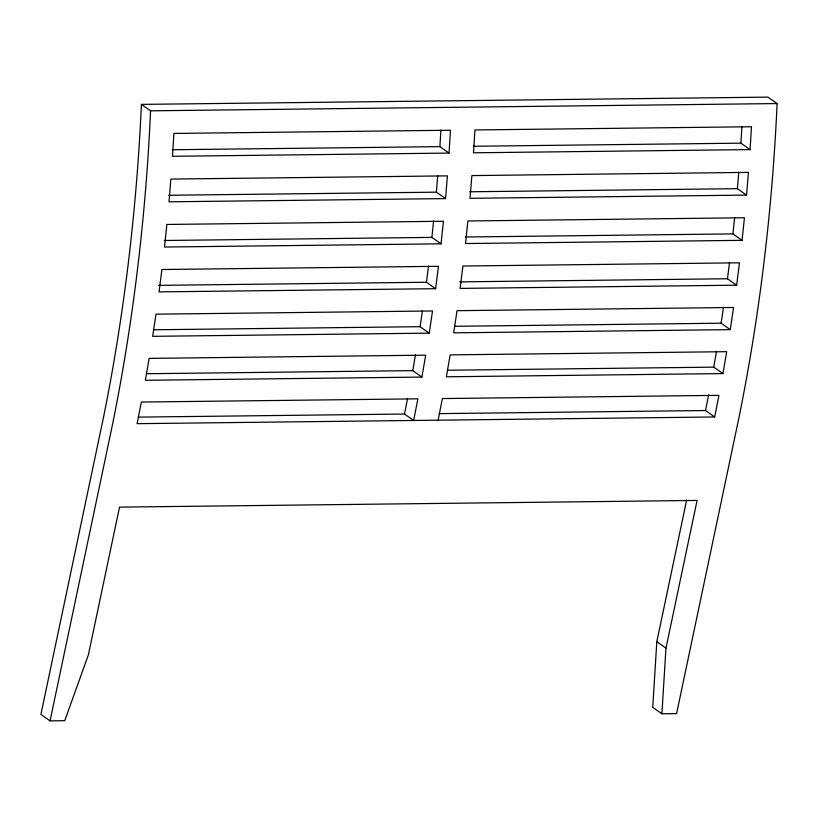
<?xml version="1.0" encoding="UTF-8"?>
<svg xmlns="http://www.w3.org/2000/svg" width="818" height="818" viewBox="0 0 818 818"><rect width="100%" height="100%" fill="white"/><g stroke="black" fill="none" stroke-linecap="round" stroke-linejoin="round"><path stroke-width="1.23" d="M449.051 153.078L172.496 156.289L173.897 133.436L450.452 130.236L449.051 153.078L439.89 146.647L440.902 130.144M750.075 149.592L473.52 152.802L474.921 129.95L751.476 126.739L750.075 149.592L740.914 143.16L741.926 126.657M686.629 500.197L656.813 641.69L652.744 707.345L661.895 713.787L676.588 713.613L739.155 416.689A1211.478 673.981 89.3 0 0 777.1 103.559L767.938 97.127L141.412 104.387A1211.478 673.981 89.3 0 1 103.467 417.517L40.9 714.441L50.062 720.873L64.745 720.709L88.395 654.819L119.52 507.129L697.089 500.432L665.975 648.122L661.895 713.787M445.534 198.6L168.978 201.811L170.86 179.081L447.415 175.87L445.534 198.6L436.372 192.169L437.732 175.747M746.558 195.113L470.002 198.314L471.884 175.594L748.439 172.383L746.558 195.113L737.396 188.672L738.756 172.261M441.055 243.825L164.5 247.036L166.862 224.459L443.417 221.259L441.055 243.825L431.894 237.394L433.601 221.085M742.079 240.339L465.524 243.539L467.886 220.972L744.441 217.762L742.079 240.339L732.918 233.897L734.625 217.598M435.616 288.693L159.06 291.893L161.903 269.511L438.458 266.31L435.616 288.693L426.454 282.251L428.509 266.085M736.64 285.196L460.094 288.406L462.927 266.024L739.482 262.813L736.64 285.196L727.478 278.764L729.533 262.598M429.235 333.13L152.68 336.331L155.993 314.173L432.538 310.963L429.235 333.13L420.074 326.689L422.466 310.687M730.259 329.634L453.704 332.844L457.017 310.687L733.572 307.476L730.259 329.634L721.098 323.202L723.49 307.2M421.904 377.078L145.359 380.278L149.132 358.376L425.687 355.165L421.904 377.078L412.753 370.636L415.483 354.818M722.938 373.581L446.383 376.791L450.156 354.879L726.711 351.679L722.938 373.581L713.777 367.149L716.507 351.321M438.131 420.176L442.374 398.56L718.92 395.35L714.676 416.976L137.107 423.673L141.35 402.047L417.896 398.836L413.652 420.462L404.501 414.031L407.558 398.407M714.676 416.976L705.525 410.534L708.582 394.92M50.062 720.873L112.628 423.949A1211.478 673.981 89.3 0 0 150.573 110.829L141.412 104.387M150.573 110.819L777.1 103.559M172.261 149.745L439.89 146.647M473.285 146.258L740.914 143.16M168.743 195.267L436.372 192.169M469.767 191.78L737.396 188.672M164.265 240.492L431.894 237.394M465.289 237.005L732.918 233.897M158.825 285.359L426.454 282.251M459.849 281.862L727.478 278.764M153.712 329.777L420.074 326.689M454.736 326.29L721.098 323.202M146.391 373.724L412.753 370.636M447.415 370.237L713.777 367.149M138.14 417.119L404.501 414.031M439.164 413.622L705.525 410.534M656.813 641.69L665.975 648.122"/></g></svg>
